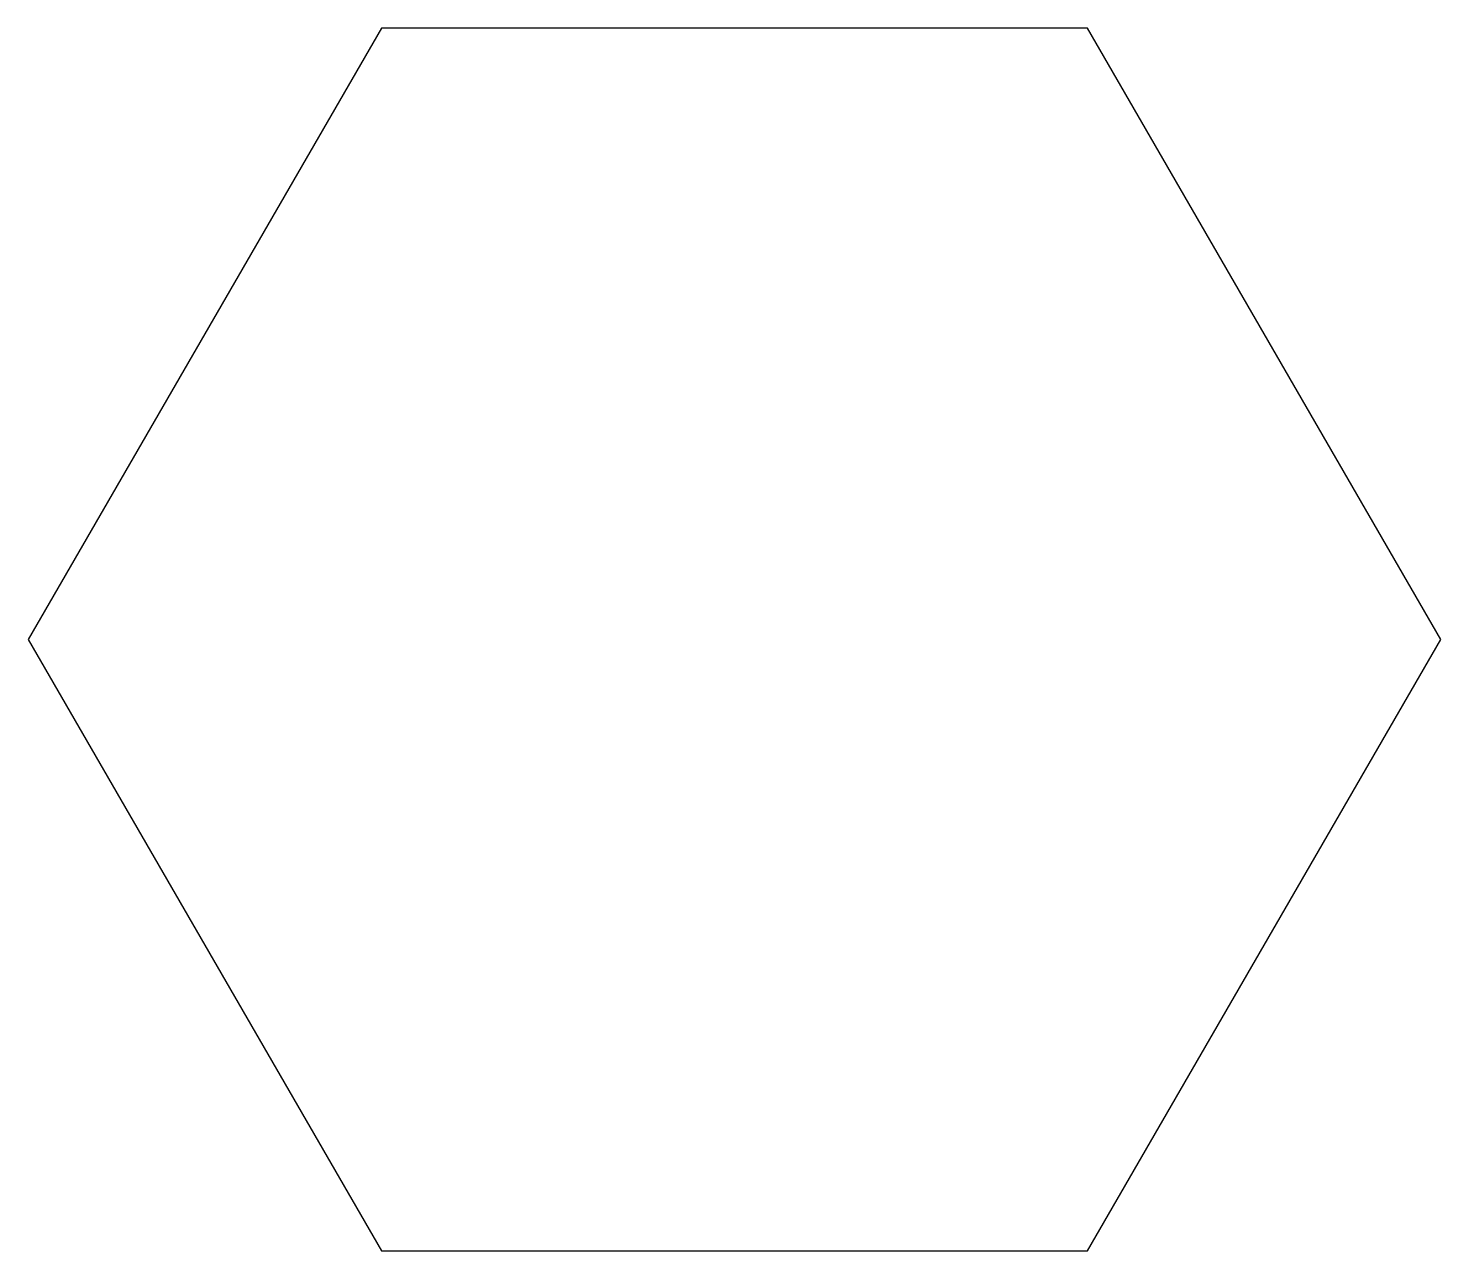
# Model space of a CAD drawing. Header units: millimetres. Extents: x -50 to 50, y -43 to 43.
import ezdxf

# ---------------------------------------------------------------- set-up
doc = ezdxf.new("R2010")
doc.units = ezdxf.units.MM

msp = doc.modelspace()

# ---------------------------------------------------------------- linework, layer by layer
msp.add_lwpolyline([(50, 0), (25, 43.3), (-25, 43.3), (-50, 0), (-25, -43.3), (25, -43.3)], close=True)

doc.saveas('drawing.dxf')
